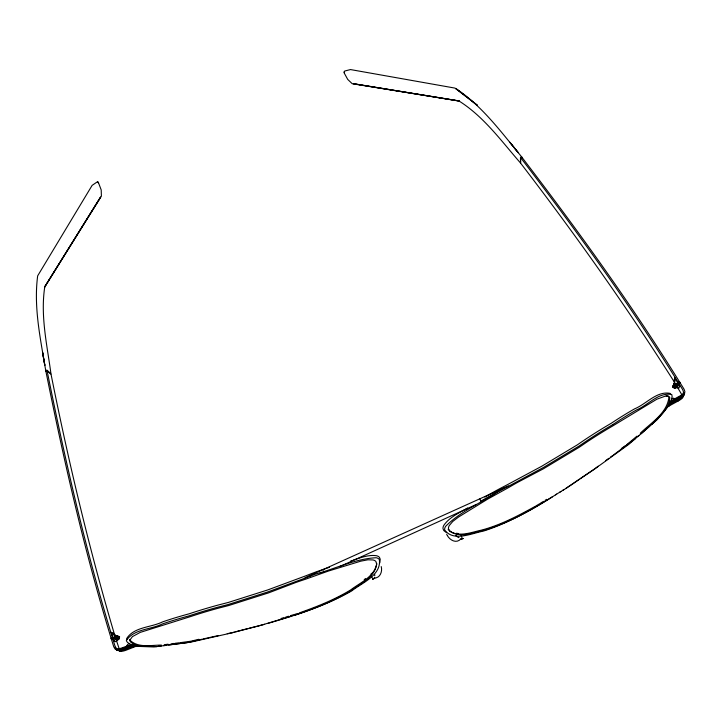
<?xml version="1.0" encoding="UTF-8"?>
<svg xmlns="http://www.w3.org/2000/svg" width="721" height="721" viewBox="0 0 721 721"><rect width="100%" height="100%" fill="white"/><g stroke="black" fill="none" stroke-linecap="round" stroke-linejoin="round"><path stroke-width="1.08" d="M126.554 646.25L127.653 644.466A6.859 6.201 -64.8 0 1 129.23 643.655M376.75 563.308C375.38 577.395 360.401 583.397 350.559 590.896C333.129 601.341 314.041 608.894 294.781 615.247M679.66 396.965L670.404 402.021L669.899 403.508L679.119 398.461M673.026 386.699L673.928 387.276M675.153 385.005C678.371 383.076 672.08 383.698 674.027 385.627C677.47 384.635 672.927 387.988 673.711 385.78M376.623 564.489C373.559 577.287 360.149 582.694 350.649 589.94C334.58 599.665 316.979 606.694 299.287 612.895M379.805 562.912L380.228 559.253L379.525 557.495A32.526 10.491 -29.5 0 0 376.416 555.702C368.422 554.53 360.626 557.775 353.137 560.154M344.196 71.469L344.016 72.668L347.72 79.418L352.236 83.726L459.439 101.084L353.425 83.699L458.781 100.85C483.836 116.55 501.329 141.037 520.526 163.027L520.463 157.439L521.553 156.79L509.828 142.244L518.255 152.699C499.374 129.681 481.159 105.374 456.069 88.719L477.41 105.284L454.951 88.097L350.487 69.567L344.629 71.046L344.35 72.704M670.963 401.786L672.125 396.514L671.738 394.477C658.417 391.99 648.071 405.265 636.427 409.979A172.67 53.552 -41 0 0 613.066 424.435M117.676 639.32C115.784 644.168 112.467 640.545 116.414 637.706C119.929 634.228 113.954 636.319 113.116 638.013M675.811 387.402L678.957 388.096L679.651 386.041L674.883 377.966L674.207 380.057A10.77 9.679 14.9 0 1 673.144 386.33L673.621 385.456M674.883 377.966A10.815 9.724 14.7 0 1 673.82 384.266L673.63 384.834A1.802 1.613 15.7 0 0 674.901 387.348A1.802 1.613 15.7 0 0 676.902 385.447L679.651 386.041M679.642 396.947A23.36 20.972 14.8 0 0 683.796 394.162L684.932 392.008A16.673 15.015 16.1 0 0 684.004 389.124C634.579 308.642 579.062 231.973 521.698 156.98L520.607 157.62C577.891 232.595 633.335 309.237 682.688 389.691A16.177 14.564 16.1 0 1 683.58 392.476L682.598 394.108A21.369 19.188 14.9 0 1 679.083 396.433L670.215 401.309L669.088 405.968L669.899 403.508M677.542 384.212L678.236 382.157L679.533 381.571A69.973 17.169 -27.1 0 1 679.515 381.724M677.974 384.942L678.668 382.896L679.966 382.31A69.991 17.133 -27.1 0 1 679.813 383.257M116.135 637.292C112.431 637.607 118.974 634.345 116.865 636.904M117.685 636.337L118.983 636.409L119.028 637.094L116.604 639.797L115.73 639.392C120.993 636.219 115.342 634.183 115.883 637.346M119.353 637.616L119.623 636.832L118.604 636.49M669.638 404.733L657.336 419.559L641.068 433.772M674.784 386.744L676.902 386.907L677.217 385.969C668.322 387.267 677.632 381.364 674.928 385.149M371.009 574.051L371.648 573.303M673.82 384.266L677.92 383.103M673.09 386.231L672.684 387.222L673.838 387.501M674.036 385.212L675.541 383.662L674.297 385.248M683.436 395.703L684.635 393.441A16.709 15.051 16.2 0 0 684.58 393.179M668.845 405.743L669.746 404.914L668.908 405.256M635.562 438.494L613.598 454.861M636.976 436.142L626.513 444.884M639.157 435.322L628.865 444.316L599.133 465.766M637.77 436.674L649.684 426.129M640.275 433.24C650.946 422.803 667.304 413.196 668.944 397.019L668.547 396.235M651.595 424.633C658.967 416.909 669.376 409.158 669.791 397.577L668.52 396.352L664.942 396.253L656.885 399.191L612.688 425.976A177.006 54.039 -37.2 0 0 587.498 441.631L579.269 447.245L543.4 468.812L517.633 482.367A140.811 47.045 -29.9 0 0 508.693 487.513L487.63 499.148L458.583 517.002L452.725 521.49L449.318 525.501A30.273 9.77 -19.5 0 0 448.489 528.844L449.886 531.242M598.403 466.316L594.41 469.218A113.134 6.336 -33.8 0 0 580.243 478.771M364.195 579.603L365.583 578.566M674.378 384.221L674.018 385.086M673.603 385.429L672.801 386.447L673.802 386.97M675.397 384.879L675.595 383.942M610.408 457.177L612.796 455.438M621.331 448.525L625.72 445.434M566.724 487.874L571.176 484.809A117.018 6.561 -33.8 0 1 591.418 471.065L594.374 469.065A110.286 9.815 -37.1 0 1 598.385 466.054M467.668 507.963C459.277 512.901 449.634 517.02 443.884 525.23A32.499 10.527 -19.5 0 0 443.036 528.817L443.794 530.548L446.614 532.738M539.515 503.817L535.586 506.16M540.308 503.321L543.463 501.347M545.085 500.338L546.707 499.329M552.439 496.787C531.611 510.126 509.603 522.13 485.999 529.719C474.157 531.999 458.25 539.93 448.147 529.421M556.684 494.164C533.441 508.656 509.576 522.761 483.322 531.125C471.75 533.306 453.5 542.048 444.677 530.016A32.517 10.491 -19.5 0 1 445.533 526.438C460.178 511.504 480.592 503.222 498.013 491.758A147.481 52.858 -25.9 0 1 507.584 486.738L543.589 467.388L578.918 446.146L587.273 440.468A180.728 55.157 -37.2 0 1 613.057 424.435M555.404 494.822L561.019 491.497M559.829 492.092L563.768 489.811M562.677 490.352L566.562 488.108M565.561 488.586L571.969 484.431A113.134 6.336 -33.8 0 1 579.305 479.411M484.836 497.012L496.291 490.541A147.417 53.003 -25.9 0 1 505.854 485.521L541.85 466.181L577.17 444.947L585.515 439.269A180.656 55.355 -37.2 0 1 611.291 423.245A172.598 53.742 -41 0 1 634.669 408.807C646.277 404.093 656.714 390.818 670.034 393.351L670.44 394.18M480.655 501.239L505.187 487.36M534.793 506.593C517.759 516.002 500.221 525.194 481.313 530.169C471.21 532.296 459.791 537.235 449.976 531.359M670.007 403.607L679.236 398.569A23.766 21.333 14.9 0 0 683.445 395.712M669.205 404.364L669.944 403.958M669.62 404.328L678.831 399.299A23.207 20.837 15 0 0 682.94 396.514L684.067 394.378A16.583 14.934 16.3 0 0 684.004 394.126M669.737 404.436L678.948 399.407A23.73 21.315 14.9 0 0 683.148 396.559L684.346 394.279A16.682 15.024 16.3 0 0 684.283 394.026M669.088 405.968L678.263 400.957M447.272 535.415C449.724 540.11 456.411 544.04 460.89 538.866M339.825 566.553L342.763 565.219M343.746 564.777L476.455 504.394M112.242 637.607L110.935 638.193A70.189 17.268 -21.7 0 0 111.431 638.554M112.512 638.418L111.196 639.013A70.207 17.232 -21.7 0 0 112.106 639.626M113.386 638.824L114.828 638.175A1.812 1.631 -63.2 0 1 115.874 635.832L117.253 635.94A1.812 1.631 -63.2 0 1 118.424 638.355A1.812 1.631 -63.2 0 1 115.838 639.13M678.353 383.833L676.92 384.482A1.802 1.622 15.7 0 0 674.486 383.716C671.512 385.456 675.451 385.708 676.965 385.365M305.028 577.737L508.341 485.936M374.028 578.107C380.228 578.215 382.581 571.456 381.229 566.571M116.063 636.183L117.253 635.94M127.599 646.557L130.69 645.439M122.516 648.476L132.511 644.853L133.89 645.484L123.931 649.098M133.89 645.637L123.931 649.251A23.856 21.495 -62.3 0 1 118.974 650.54A16.583 14.997 -63.9 0 0 119.073 650.838L121.434 651.387A23.234 20.954 -62.5 0 0 126.265 650.126L136.161 646.223L132.087 644.232L122.498 647.71A21.45 19.323 -62.4 0 1 118.388 648.81L116.505 648.467A16.241 14.672 -63.6 0 1 114.981 645.944C86.88 555.594 65.701 463.143 47.018 370.414L45.793 370.81C64.448 463.612 85.592 556.134 113.684 646.557A16.736 15.123 -63.6 0 0 115.252 649.17L117.631 649.729A23.451 21.125 -62.3 0 0 122.507 648.449M134.926 645.556L134.304 645.782L134.953 646.241L132.051 647.296M136.17 646.566L134.656 645.845L124.715 649.45A23.288 20.99 -62.4 0 1 119.866 650.702L117.505 650.144A16.637 15.042 -63.8 0 1 117.352 649.927M134.656 645.998L124.715 649.612A23.82 21.477 -62.4 0 1 119.758 650.892L116.946 650.027M350.649 561.046L352.308 560.451M320.187 572.889L320.737 572.699M329.434 567.274L316.213 571.843A147.652 53.138 -23.1 0 0 306.119 575.7L267.698 589.949L228.242 602.468L218.418 604.982A181.079 56.067 -11.7 0 0 189.136 613.814A173.013 54.598 -7.9 0 0 162.54 621.908C150.923 627.621 133.971 626.801 126.608 638.635L126.878 639.536M45.747 370.576L46.973 370.179L50.993 374.019C47.117 345.089 40.259 315.825 44.801 286.625L100.57 197.058L44.531 287.273L101.391 196.184L101.201 189.929L98.308 182.278L97.074 181.998L92.126 185.369L37.663 275.855C33.716 305.911 39.889 335.833 44.837 365.394L42.53 352.154L45.747 370.576A63.511 26.344 -12.4 0 0 46.577 371.603A63.511 26.335 -12.4 0 1 45.793 370.81M268.122 623.359C296.773 614.86 325.577 605.892 351.641 590.959C361.771 582.974 381.58 575.304 379.345 559.523A32.544 10.454 -29.5 0 0 376.236 557.739C355.525 558.703 335.941 568.527 315.996 573.943A147.724 52.993 -23.1 0 0 305.902 577.8L267.464 592.058L227.989 604.577L218.157 607.1A181.16 55.868 -11.7 0 0 188.857 615.923A173.085 54.399 -7.9 0 0 162.261 624.007C150.644 629.712 133.709 628.874 126.319 640.672L127.437 642.393L131.898 645.142M281.046 618.501L283.876 617.636M285.759 617.068L288.535 616.23M291.915 615.986L258.614 625.972A113.404 6.047 -14.8 0 0 232.27 632.786L190.831 642.132L163.577 645.628M290.383 615.671L293.979 614.598M294.88 614.328L297.458 613.562M308.849 576.394L310.715 575.863M232.342 632.632L234.514 632.056M264.661 624.323L259.389 625.639A117.289 6.264 -14.8 0 0 249.304 628.207M198.942 639.275L190.948 641.194L180.304 642.663M202.168 639.194L186.532 642.753L168.615 644.971M203.097 638.977L208.757 637.688M116.757 636.292L117.433 636.255M209.712 637.481L214.516 636.409A110.547 9.436 -11.5 0 1 218.4 635.562M161.405 645.07C151.104 645.106 138.324 648.197 130.014 640.284L129.771 639.437M161.279 646.034L153.708 646.953L136.566 646.331M158.791 646.259L165.956 645.412M164.208 644.709L168.047 644.204M171.003 643.826L174.049 643.438M175.068 643.303L179.394 642.772M118.974 650.522L116.451 649.936A16.772 15.159 -63.7 0 1 116.009 649.297M117.153 636.706L115.297 636.823M117.874 636.643C119.551 636.688 117.208 638.698 116.559 637.743M118.487 636.724L119.271 636.994M117.694 636.364L118.127 636.355A1.802 1.622 -63.3 0 1 119.19 638.968A1.802 1.622 -63.3 0 1 116.423 639.221M156.917 646.62L137.134 645.755L130.663 642.096L129.627 640.446L132.412 636.625L140.198 632.407L190.218 616.689A177.429 54.733 -11.7 0 1 218.833 608.073L228.53 605.586L268.609 592.878L295.907 582.478A141.037 47.316 -19.1 0 1 305.695 579.17L328.334 571.077L360.734 561.181L367.872 559.802L373.018 559.956A30.3 9.734 -29.4 0 1 375.938 561.605L376.659 564.309M673.288 386.934L673.774 387.051M456.42 533.252L458.394 533.531M666.06 395.532L667.907 395.919M115.414 636.643L117.307 636.481L116.324 636.084A1.812 1.631 -63.2 0 0 116.009 636.319M133.89 645.484L134.656 645.845M114.188 641.266L111.25 632.335L113.179 633.245A10.806 9.752 -62.3 0 0 117.586 636.337M675.802 398.992L673.243 398.181A6.831 6.156 17.3 0 0 671.602 398.812M455.753 535.46L456.069 535.748A61.42 8.778 63 0 0 458.168 537.28M47.018 370.414L51.038 374.253C68.558 462.125 89.35 549.42 114.747 635.354M461.152 535.306L462.098 538.127A21.035 2.974 63.2 0 1 461.8 538.407M674.712 382.626C626.909 307.11 575.061 234.136 520.67 163.216L520.607 157.62M677.38 387.159L681.264 393.738A16.033 14.447 16.4 0 1 681.913 395.559M446.669 534.351L446.957 534.883M323.441 570.834L323.783 571.681M371.27 576.512L372.73 578.548A21.053 3.299 68.2 0 0 373.136 578.449M116.396 640.356L118.803 647.647A16.087 14.555 -63.9 0 0 119.749 649.342M113.179 633.245L113.792 635.093M479.988 498.743L480.709 501.446M374.929 574.88A61.447 9.752 68.4 0 1 374.578 575.8M459.025 537.65A61.42 8.778 63 0 1 458.61 537.496M678.245 400.939A23.153 20.801 15.1 0 0 682.363 398.181L683.49 396.045A16.52 14.889 16.4 0 0 683.373 395.55M679.876 399.128A21.17 19.034 15.2 0 1 679.588 399.317M678.984 399.704A21.17 19.034 15.2 0 1 678.677 399.894M684.31 393.278A16.61 14.961 16.2 0 1 684.364 393.54L683.229 395.658A23.252 20.873 14.9 0 1 681.841 396.766M681.525 396.992A23.252 20.873 14.9 0 1 679.822 398.055M605.613 460.683A110.286 9.815 -37.1 0 1 608.821 458.331M235.596 631.767A117.289 6.264 -14.8 0 1 248.448 628.424M227.223 633.687A110.547 9.436 -11.5 0 1 232.135 632.678M117.09 650.072A16.745 15.132 -63.8 0 0 117.244 650.288L119.073 650.342A23.333 21.026 -62.4 0 0 123.165 649.36M115.73 648.873A16.772 15.159 -63.7 0 1 115.468 648.44M114.99 647.557A16.772 15.159 -63.7 0 1 114.882 647.314M116.405 649.369A16.673 15.069 -63.7 0 1 116.261 649.161M521.698 156.98A63.358 26.091 -36.4 0 1 521.878 158.287M521.553 156.79A63.349 26.1 -36.4 0 1 521.752 158.323M674.568 385.618A1.199 1.072 15.8 0 1 676.037 386.907A1.199 1.072 15.8 0 1 674.243 387.583M673.811 387.159A1.199 1.072 15.8 0 1 673.711 386.33M676.208 385.284A1.199 1.081 15.7 0 1 675.298 386.835A1.199 1.081 15.7 0 1 674.018 385.393M676.586 386.384A1.793 1.613 15.8 0 1 674.595 388.286A1.793 1.613 15.8 0 1 673.333 385.771M118.019 636.94A1.208 1.081 -63.3 0 1 118.848 637.634M118.794 638.545A1.208 1.081 -63.3 0 1 118.641 638.815M118.163 639.194A1.208 1.081 -63.3 0 1 116.811 637.679M117.19 637.193A1.208 1.081 -63.3 0 1 117.442 637.031M117.856 636.967A1.208 1.081 -63.2 0 1 117.55 638.626A1.208 1.081 -63.2 0 1 116.009 638.445M116.73 635.697A10.86 9.797 -62.2 0 1 111.25 632.335M372.712 579.017L372.496 579.468L374.803 578.089L372.712 579.017M463.107 538.542L460.584 539.335L463.107 538.542M98.489 182.9L97.686 181.953L98.489 182.9"/></g></svg>
